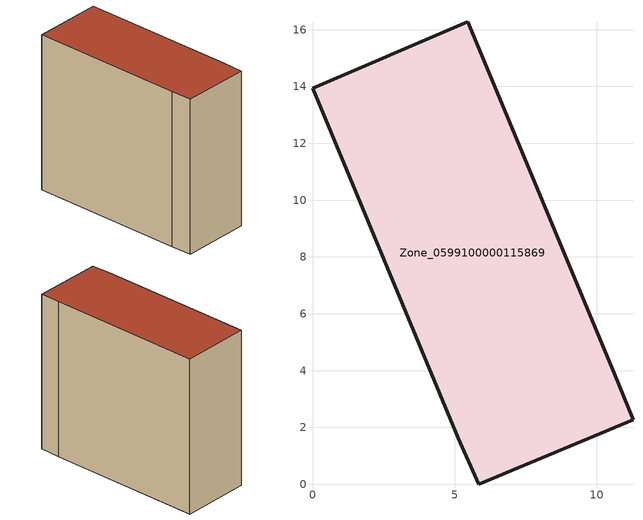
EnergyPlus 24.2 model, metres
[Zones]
Zone_0599100000115869
 floor ground (C_G): 10.62,3.9 11.28,2.27 5.86,0 5.13,1.63 0,13.94 5.47,16.28 z0
 wall outside (C_F): 11.28,2.27 10.62,3.9 5.47,16.28 0,13.94 5.13,1.63 5.86,0 11.28,2.27 z0:13.54
 roof outside (C_R): 10.62,3.9 5.47,16.28 0,13.94 5.13,1.63 5.86,0 11.28,2.27 z13.54
[BUILDING]
Pand.0599100000115869: North Axis=0; Terrain=City; Loads Convergence Tolerance Value=0.04; Temperature Convergence Tolerance Value=0.4; Solar Distribution=FullExterior; Maximum Number of Warmup Days=25; Minimum Number of Warmup Days=1
[Site:Location]
Rotterdam.The.Hague.AP_ZH_NLD Design_Conditions: Latitude=51.96; Longitude=4.45; Time Zone=1; Elevation=-4.5
[SITE:GROUNDTEMPERATURE:BUILDINGSURFACE]
18, 18, 18, 18, 18, 18, 18, 18, 18, 18, 18, 18
[MATERIAL] Thermal Absorptance=0.9; Solar Absorptance=0.7; Visible Absorptance=0.7
Name | Roughness | Thickness | Conductivity | Density | Specific Heat
G.TI.1946 | MediumSmooth | 0.15 | 1 | 540 | 1210
F.TI.1946 | Rough | 0.3 | 0.857143 | 1920 | 840
R.TI.1946 | MediumRough | 0.2 | 0.1 | 1500 | 1000
[CONSTRUCTION]
C_G: G.TI.1946
C_F: F.TI.1946
C_R: R.TI.1946
[ZONE]
Zone_0599100000115869: Type=1; Multiplier=1; Ceiling Height=Autocalculate; Volume=Autocalculate; Floor Area=autocalculate; Part of Total Floor Area=Yes
[ZONEINFILTRATION:DESIGNFLOWRATE]
Infil_Zone_0599100000115869: Zone or ZoneList or Space or SpaceList=Zone_0599100000115869; Schedule=AlwaysOn; Design Flow Rate Calculation Method=Flow/Area; Flow Rate per Floor Area=0.003; Constant Term Coefficient=1; Temperature Term Coefficient=0; Velocity Term Coefficient=0; Velocity Squared Term Coefficient=0
[HVACTEMPLATE:ZONE:IDEALLOADSAIRSYSTEM]
Zone_0599100000115869: Maximum Heating Supply Air Temperature=50; Minimum Cooling Supply Air Temperature=13; Maximum Heating Supply Air Humidity Ratio=0.0156; Minimum Cooling Supply Air Humidity Ratio=0.0077; Heating Limit=NoLimit; Cooling Limit=NoLimit; Dehumidification Control Type=ConstantSensibleHeatRatio; Cooling Sensible Heat Ratio=0.7; Dehumidification Setpoint=60; Humidification Control Type=None; Humidification Setpoint=30; Outdoor Air Method=None; Outdoor Air Flow Rate per Person=0.00944; Outdoor Air Flow Rate per Zone Floor Area=0; Outdoor Air Flow Rate per Zone=0; Demand Controlled Ventilation Type=None; Outdoor Air Economizer Type=NoEconomizer; Heat Recovery Type=None; Sensible Heat Recovery Effectiveness=0.7; Latent Heat Recovery Effectiveness=0.65
[ZONECONTROL:THERMOSTAT]
ThermostatControl_Zone_0599100000115869: Zone or ZoneList=Zone_0599100000115869; Control Type Schedule=DualSetpointControlType; Control 1=Thermostat_Zone_0599100000115869; Temperature Difference Between Cutout And Setpoint=0
[THERMOSTATSETPOINT:DUALSETPOINT]
Thermostat_Zone_0599100000115869: Heating Setpoint Temperature Schedule=HeatingSetpoint_Zone_0599100000115869; Cooling Setpoint Temperature Schedule=CoolingSetpoint_Zone_0599100000115869
[SCHEDULE:COMPACT]
HeatingSetpoint_Zone_0599100000115869: Through: 12/31, For: AllDays, Until: 24:00, 21
CoolingSetpoint_Zone_0599100000115869: Through: 12/31, For: AllDays, Until: 24:00, 24
DualSetpointControlType: Through: 12/31, For: AllDays, Until: 24:00, 4
AlwaysOn: Through: 12/31, For: AllDays, Until: 24:00, 1
